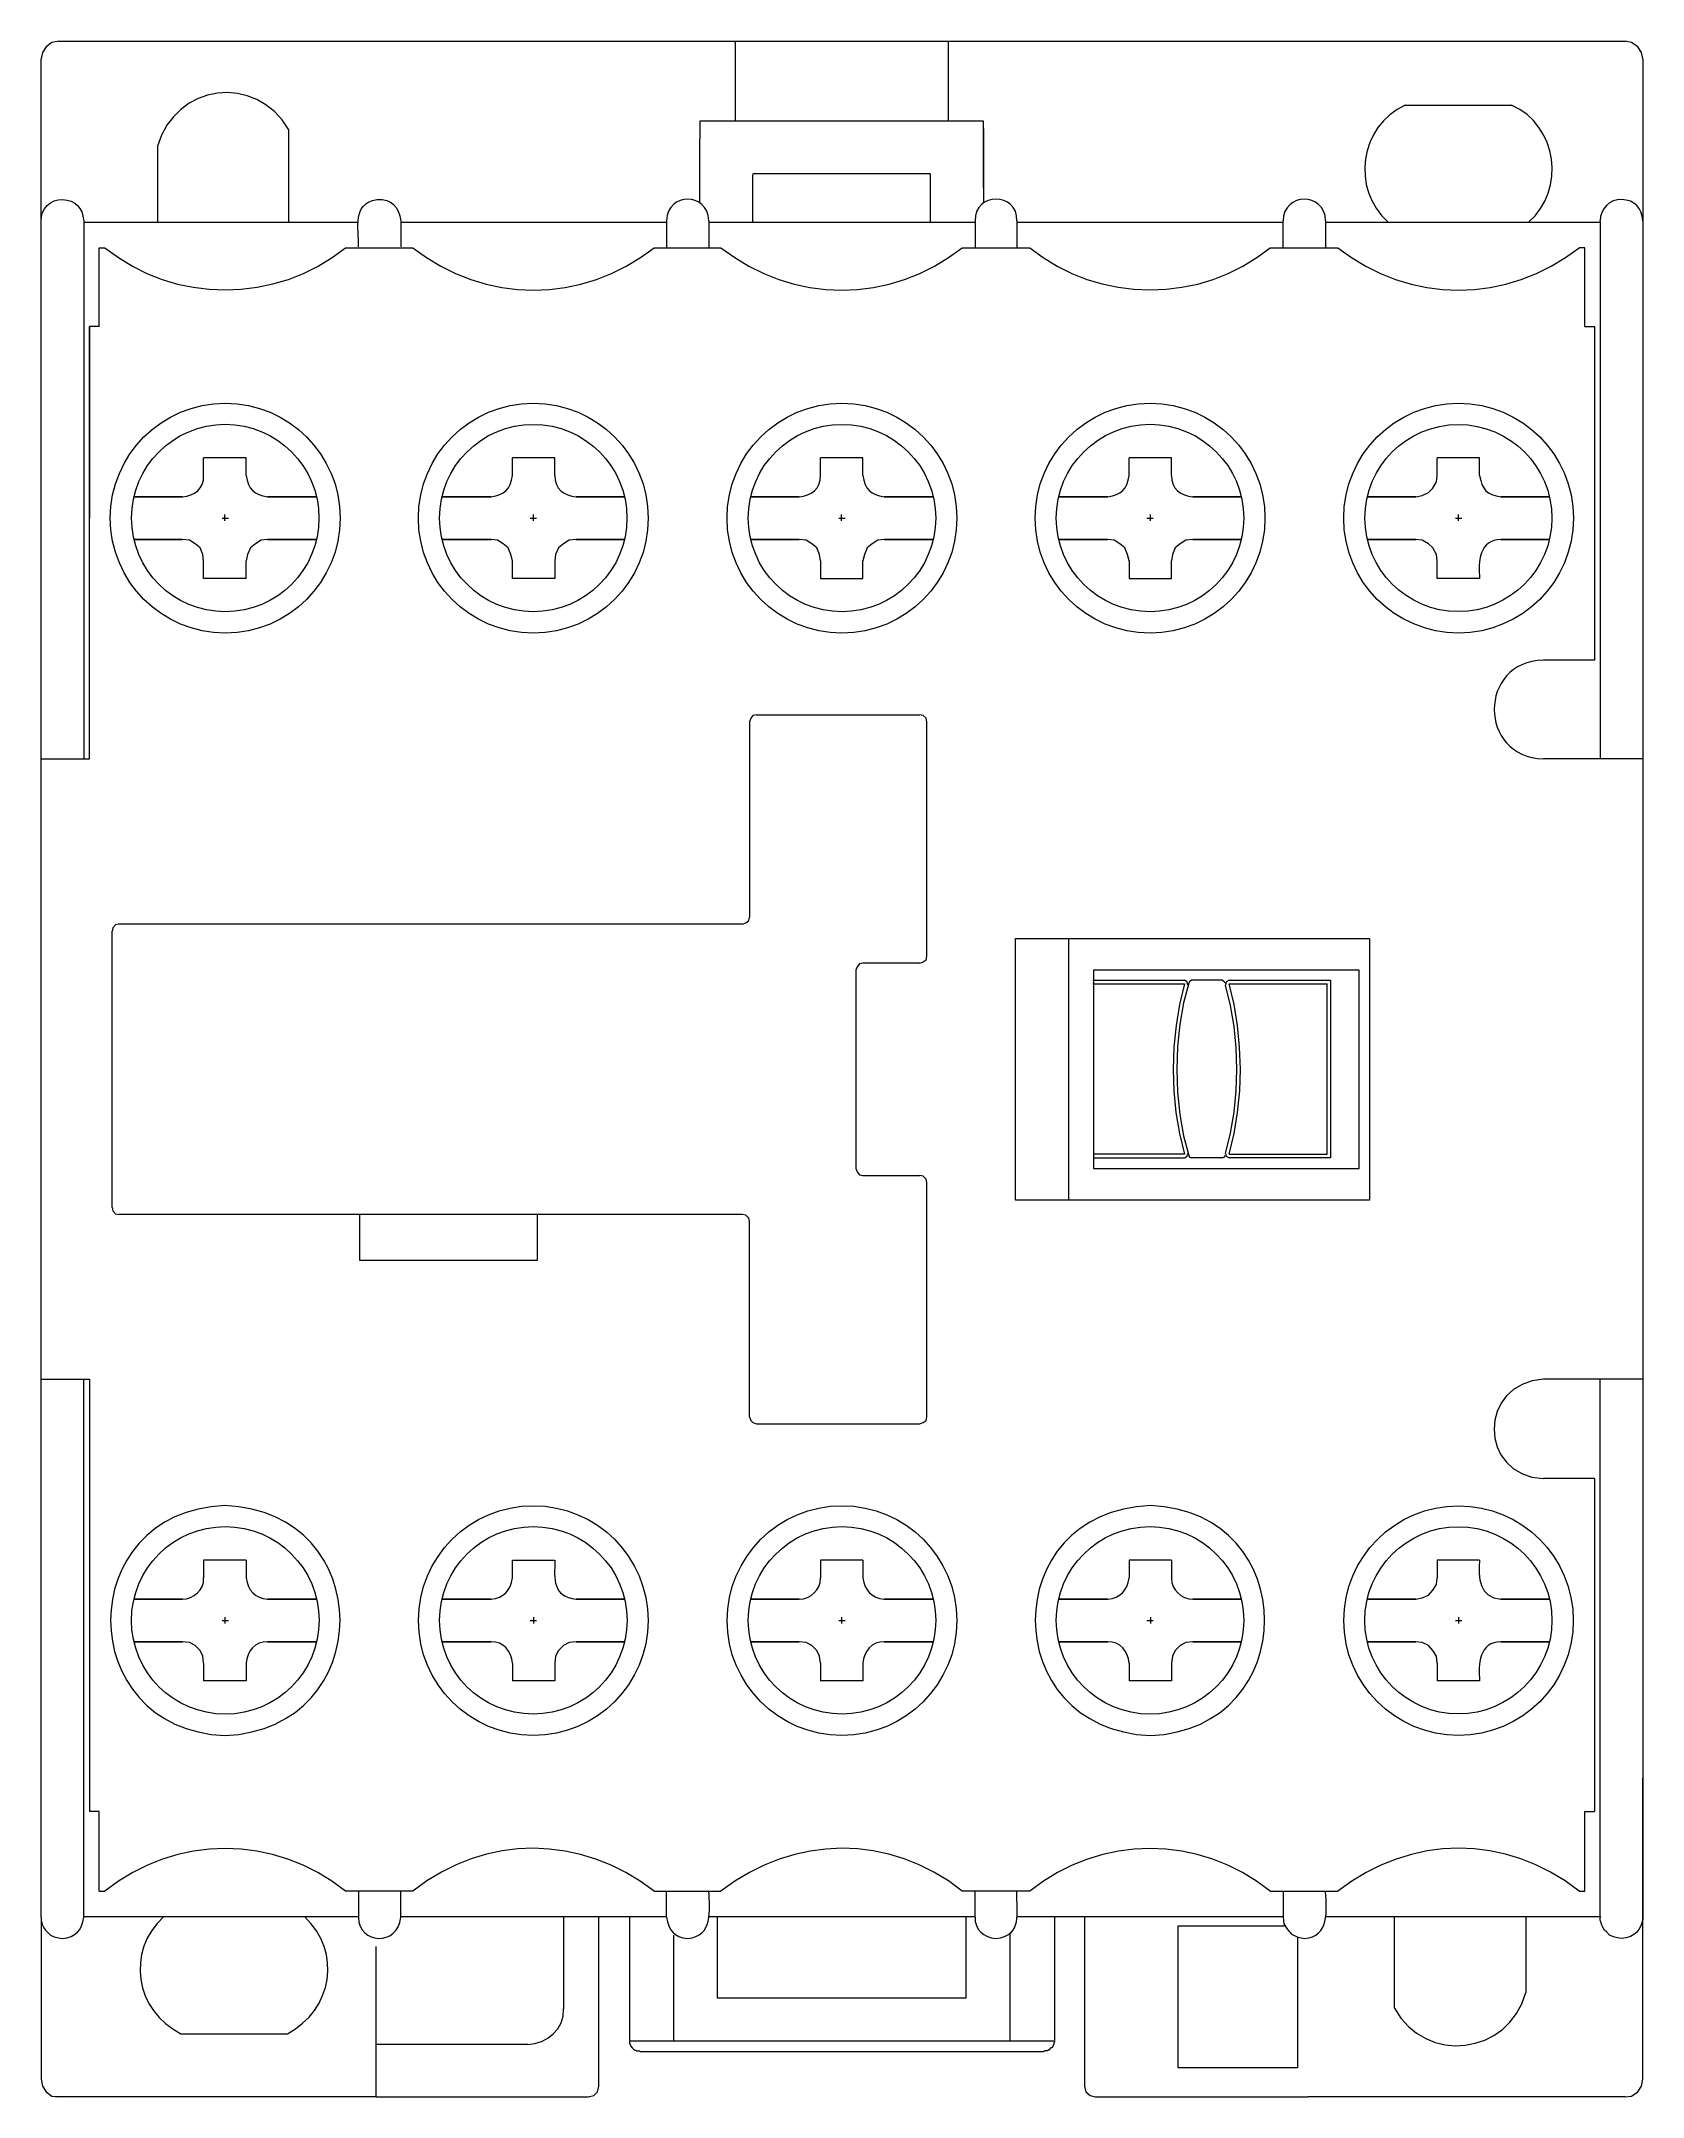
# Model space of a CAD drawing. Header units: millimetres. Extents: x 82.5 to 130.3, y 113.8 to 175.1.
import ezdxf

# ---------------------------------------------------------------- set-up
doc = ezdxf.new("R2010")
doc.units = ezdxf.units.MM

msp = doc.modelspace()

# ---------------------------------------------------------------- linework, layer by layer
at = {"color": 7, "lineweight": 0}
for points in [[(83.058, 175.0695), (82.846333, 175.027167), (82.677, 174.900167), (82.571167, 174.730833), (82.528833, 174.540333)], [(83.058, 175.0695), (129.772833, 175.0695)], [(93.196833, 175.0695), (93.514333, 175.0695)], [(103.229833, 175.0695), (103.229833, 172.677667)], [(109.579833, 175.0695), (109.579833, 172.677667)], [(130.302, 174.540333), (130.259667, 174.730833), (130.153833, 174.900167), (129.963333, 175.027167), (129.772833, 175.0695)], [(82.528833, 165.5445), (82.528833, 174.540333)], [(130.302, 174.540333), (130.302, 120.374833)], [(89.916, 172.423667), (89.715769, 172.720828), (89.487119, 172.970455), (89.234866, 173.173374), (88.963831, 173.33041), (88.67883, 173.442391), (88.384683, 173.510143), (88.086207, 173.534492), (87.788221, 173.516264), (87.495543, 173.456285), (87.212992, 173.355382), (86.945385, 173.214382), (86.697542, 173.03411), (86.47428, 172.815393), (86.280418, 172.559057), (86.120774, 172.265928), (86.000167, 171.936833)], [(123.211167, 173.1645), (122.969073, 173.030694), (122.753057, 172.871648), (122.563541, 172.690355), (122.400946, 172.489812), (122.265695, 172.273014), (122.158208, 172.042956), (122.078907, 171.802633), (122.028215, 171.55504), (122.006552, 171.303172), (122.01434, 171.050024), (122.052002, 170.798593), (122.119959, 170.551872), (122.218632, 170.312857), (122.348443, 170.084543), (122.509814, 169.869926), (122.703167, 169.672)], [(123.211167, 173.1645), (126.386167, 173.1645)], [(126.894167, 169.672), (127.087628, 169.86407), (127.249411, 170.07495), (127.37987, 170.301359), (127.479359, 170.540015), (127.54823, 170.787636), (127.586838, 171.04094), (127.595535, 171.296644), (127.574675, 171.551468), (127.524612, 171.802128), (127.445699, 172.045344), (127.338289, 172.277832), (127.202737, 172.496311), (127.039395, 172.6975), (126.848617, 172.878115), (126.630756, 173.034876), (126.386167, 173.1645)], [(89.916, 169.672), (89.916, 172.423667)], [(110.638167, 172.1485), (110.638167, 172.677667), (102.1715, 172.677667), (102.1715, 172.1485)], [(110.638167, 172.466), (110.638167, 170.2435)], [(86.000167, 171.936833), (86.000167, 169.672)], [(102.1715, 170.2435), (102.1715, 172.1485)], [(110.638167, 170.709167), (110.638167, 172.1485)], [(109.050667, 171.111333), (103.759, 171.111333)], [(103.759, 169.672), (103.759, 171.090167)], [(109.050667, 169.672), (109.050667, 171.090167)], [(82.528833, 169.714333), (82.536469, 169.841559), (82.571398, 169.961934), (82.630222, 170.072048), (82.709544, 170.168491), (82.805964, 170.247851), (82.916084, 170.306719), (83.036507, 170.341683), (83.163833, 170.349333), (83.30424, 170.33073), (83.426267, 170.294168), (83.530385, 170.239945), (83.617065, 170.168358), (83.686778, 170.079706), (83.739997, 169.974286), (83.777191, 169.852396), (83.798833, 169.714333)], [(91.990333, 168.931167), (91.992487, 169.040878), (91.990728, 169.152511), (91.986816, 169.265052), (91.982512, 169.377486), (91.979573, 169.488799), (91.97976, 169.597979), (91.984833, 169.70401), (91.996551, 169.805879), (92.016674, 169.902572), (92.04696, 169.993076), (92.089171, 170.076376), (92.145065, 170.151458), (92.216402, 170.217309), (92.304942, 170.272914), (92.412443, 170.31726), (92.540667, 170.349333), (92.699847, 170.342551), (92.83528, 170.314458), (92.948952, 170.265338), (93.042846, 170.195478), (93.118947, 170.105162), (93.179239, 169.994676), (93.225706, 169.864305), (93.260333, 169.714333)], [(102.446667, 169.714333), (102.425835, 169.864836), (102.381577, 169.995271), (102.317241, 170.10564), (102.236174, 170.195941), (102.141723, 170.266176), (102.037234, 170.316343), (101.926056, 170.346444), (101.811534, 170.356477), (101.697017, 170.346444), (101.585851, 170.316343), (101.481383, 170.266176), (101.386961, 170.195941), (101.305931, 170.10564), (101.24164, 169.995271), (101.197437, 169.864836), (101.176667, 169.714333)], [(111.633, 169.714333), (111.622661, 169.86415), (111.585228, 169.993983), (111.524573, 170.103836), (111.444567, 170.193709), (111.349081, 170.263603), (111.241985, 170.313522), (111.127152, 170.343465), (111.008451, 170.353434), (110.889755, 170.343432), (110.774934, 170.31346), (110.667859, 170.263518), (110.572401, 170.19361), (110.492432, 170.103735), (110.431823, 169.993897), (110.394444, 169.864096), (110.384167, 169.714333)], [(120.8405, 169.714333), (120.820955, 169.866076), (120.776973, 169.997123), (120.712082, 170.107574), (120.629809, 170.197529), (120.53368, 170.267085), (120.427223, 170.316343), (120.313964, 170.345402), (120.19743, 170.35436), (120.081149, 170.343318), (119.968646, 170.312374), (119.86345, 170.261628), (119.769086, 170.191179), (119.689083, 170.101125), (119.626966, 169.991567), (119.586263, 169.862603), (119.5705, 169.714333)], [(130.302, 169.714333), (130.280358, 169.852396), (130.243163, 169.974286), (130.189945, 170.079706), (130.120231, 170.168358), (130.033551, 170.239945), (129.929434, 170.294168), (129.807407, 170.33073), (129.667, 170.349333), (129.539673, 170.341683), (129.419251, 170.306719), (129.30913, 170.247851), (129.21271, 170.168491), (129.133389, 170.072048), (129.074565, 169.961934), (129.039636, 169.841559), (129.032, 169.714333)], [(83.798833, 169.714333), (83.798833, 169.672), (91.990333, 169.672)], [(83.798833, 169.672), (83.798833, 153.67)], [(83.798833, 169.672), (83.798833, 153.67)], [(93.260333, 169.714333), (93.260333, 168.931167)], [(93.260333, 169.672), (101.176667, 169.672)], [(101.176667, 169.714333), (101.176667, 168.91)], [(102.446667, 169.714333), (102.446667, 168.91)], [(102.446667, 169.672), (110.384167, 169.672)], [(110.384167, 169.714333), (110.384167, 168.91)], [(111.633, 169.714333), (111.633, 168.91)], [(111.633, 169.672), (119.5705, 169.672)], [(119.5705, 168.91), (119.5705, 169.714333)], [(120.8405, 169.672), (129.032, 169.672), (129.032, 169.714333)], [(120.8405, 169.714333), (120.8405, 168.91)], [(129.032, 169.672), (129.032, 153.67)], [(130.302, 169.777833), (130.302, 165.5445)], [(84.2645, 168.91), (84.433833, 168.91)], [(84.2645, 166.5605), (84.2645, 168.91)], [(84.433833, 168.91), (84.832654, 168.614049), (85.251334, 168.357732), (85.687036, 168.141011), (86.136923, 167.96385), (86.598159, 167.826211), (87.067905, 167.728057), (87.543326, 167.66935), (88.021583, 167.650054), (88.499841, 167.670131), (88.975262, 167.729545), (89.445008, 167.828257), (89.906243, 167.966231), (90.356131, 168.14343), (90.791833, 168.359815), (91.210513, 168.615351), (91.609333, 168.91)], [(91.609333, 168.91), (93.620167, 168.91)], [(93.620167, 168.91), (94.027876, 168.613941), (94.452236, 168.357443), (94.890881, 168.140487), (95.341447, 167.963056), (95.801566, 167.825131), (96.268873, 167.726692), (96.741003, 167.667722), (97.21559, 167.648202), (97.690267, 167.668113), (98.16267, 167.727437), (98.630432, 167.826154), (99.091188, 167.964247), (99.542572, 168.141697), (99.982218, 168.358484), (100.40776, 168.614592), (100.816833, 168.91)], [(100.816833, 168.91), (102.8065, 168.91)], [(102.8065, 168.91), (103.215515, 168.614592), (103.641014, 168.358484), (104.080631, 168.141697), (104.531997, 167.964247), (104.992745, 167.826154), (105.460509, 167.727437), (105.93292, 167.668113), (106.407611, 167.648202), (106.882216, 167.667722), (107.354367, 167.726692), (107.821696, 167.825131), (108.281837, 167.963056), (108.732422, 168.140487), (109.171083, 168.357443), (109.595454, 168.613941), (110.003167, 168.91)], [(110.003167, 168.91), (112.014, 168.91)], [(112.014, 168.91), (112.412821, 168.615351), (112.8315, 168.359815), (113.267203, 168.14343), (113.71709, 167.966231), (114.178325, 167.828257), (114.648072, 167.729545), (115.123492, 167.670131), (115.60175, 167.650054), (116.080008, 167.66935), (116.555428, 167.728057), (117.025175, 167.826211), (117.48641, 167.96385), (117.936297, 168.141011), (118.372, 168.357732), (118.790679, 168.614049), (119.1895, 168.91)], [(119.1895, 168.91), (121.200333, 168.91)], [(121.200333, 168.91), (121.60967, 168.614468), (122.035354, 168.358253), (122.475038, 168.141374), (122.926376, 167.96385), (123.387019, 167.825699), (123.854621, 167.72694), (124.326834, 167.667592), (124.801312, 167.647673), (125.275708, 167.667201), (125.747673, 167.726196), (126.214862, 167.824676), (126.674926, 167.962659), (127.125519, 168.140165), (127.564294, 168.357211), (127.988903, 168.613817), (128.397, 168.91)], [(128.566333, 166.5605), (128.566333, 168.91), (128.397, 168.91)], [(82.528833, 120.374833), (82.528833, 168.4655)], [(83.968167, 153.67), (83.968167, 166.5605)], [(84.2645, 166.5605), (83.968167, 166.5605), (83.968167, 160.8455)], [(128.566333, 166.5605), (128.862667, 166.5605), (128.862667, 156.612167)], [(87.376, 162.1155), (87.376, 162.644667)], [(88.646, 162.644667), (87.376, 162.644667)], [(88.646, 162.1155), (88.646, 162.644667)], [(96.5835, 162.1155), (96.5835, 162.644667)], [(97.8535, 162.644667), (96.5835, 162.644667)], [(97.8535, 162.1155), (97.8535, 162.644667)], [(107.039833, 162.644667), (105.769833, 162.644667)], [(105.769833, 162.1155), (105.769833, 162.644667)], [(107.039833, 162.1155), (107.039833, 162.644667)], [(116.247333, 162.644667), (114.977333, 162.644667)], [(114.977333, 162.1155), (114.977333, 162.644667)], [(116.247333, 162.1155), (116.247333, 162.644667)], [(124.163667, 162.1155), (124.163667, 162.644667)], [(125.433667, 162.644667), (124.163667, 162.644667)], [(125.433667, 162.1155), (125.433667, 162.644667)], [(86.741, 161.4805), (86.873232, 161.502793), (86.995446, 161.54018), (87.105102, 161.593268), (87.199655, 161.662666), (87.276564, 161.74898), (87.333286, 161.852818), (87.367279, 161.974789), (87.376, 162.1155)], [(88.646, 162.1155), (88.67194, 161.973501), (88.711435, 161.853166), (88.765342, 161.752607), (88.834516, 161.669942), (88.919813, 161.603283), (89.022089, 161.550747), (89.142199, 161.510448), (89.281, 161.4805)], [(95.9485, 161.4805), (96.087185, 161.510448), (96.207213, 161.550747), (96.309439, 161.603283), (96.39472, 161.669942), (96.46391, 161.752607), (96.517867, 161.853166), (96.557445, 161.973501), (96.5835, 162.1155)], [(97.8535, 162.1155), (97.862206, 161.974688), (97.896164, 161.85267), (97.952843, 161.748825), (98.029713, 161.662533), (98.124243, 161.593175), (98.233905, 161.54013), (98.356167, 161.502779), (98.4885, 161.4805)], [(105.134833, 161.4805), (105.267152, 161.502779), (105.389379, 161.54013), (105.498997, 161.593175), (105.593489, 161.662533), (105.670336, 161.748825), (105.72702, 161.85267), (105.761026, 161.974688), (105.769833, 162.1155)], [(107.039833, 162.1155), (107.065773, 161.973501), (107.105268, 161.853166), (107.159175, 161.752607), (107.228349, 161.669942), (107.313646, 161.603283), (107.415922, 161.550747), (107.536033, 161.510448), (107.674833, 161.4805)], [(114.342333, 161.4805), (114.481018, 161.510448), (114.601046, 161.550747), (114.703273, 161.603283), (114.788553, 161.669942), (114.857744, 161.752607), (114.9117, 161.853166), (114.951278, 161.973501), (114.977333, 162.1155)], [(116.247333, 162.1155), (116.25604, 161.974789), (116.289997, 161.852818), (116.346676, 161.74898), (116.423546, 161.662666), (116.518076, 161.593268), (116.627738, 161.54018), (116.75, 161.502793), (116.882333, 161.4805)], [(123.528667, 161.4805), (123.719167, 161.522833), (123.909667, 161.6075), (124.036667, 161.7345), (124.1425, 161.925), (124.163667, 162.1155)], [(125.433667, 162.1155), (125.464063, 161.968307), (125.50307, 161.845873), (125.55338, 161.745507), (125.617684, 161.664518), (125.698674, 161.600214), (125.79904, 161.549904), (125.921474, 161.510896), (126.068667, 161.4805)], [(87.926333, 160.8455), (88.116833, 160.8455)], [(88.011, 160.760833), (88.011, 160.951333)], [(97.112667, 160.8455), (97.303167, 160.8455)], [(97.2185, 160.760833), (97.2185, 160.951333)], [(106.320167, 160.8455), (106.510667, 160.8455)], [(106.404833, 160.760833), (106.404833, 160.951333)], [(115.5065, 160.8455), (115.697, 160.8455)], [(115.612333, 160.760833), (115.612333, 160.951333)], [(124.714, 160.8455), (124.9045, 160.8455)], [(124.798667, 160.760833), (124.798667, 160.951333)], [(87.376, 159.5755), (87.354833, 159.766), (87.270167, 159.9565), (87.122, 160.0835), (86.952667, 160.189333), (86.741, 160.2105)], [(89.281, 160.2105), (89.0905, 160.189333), (88.921167, 160.0835), (88.773, 159.9565), (88.688333, 159.766), (88.646, 159.5755)], [(96.5835, 159.5755), (96.541167, 159.766), (96.4565, 159.9565), (96.308333, 160.0835), (96.139, 160.189333), (95.9485, 160.2105)], [(98.4885, 160.2105), (98.276833, 160.189333), (98.1075, 160.0835), (97.959333, 159.9565), (97.874667, 159.766), (97.8535, 159.5755), (97.8535, 159.046333)], [(105.769833, 159.5755), (105.748667, 159.766), (105.664, 159.9565), (105.515833, 160.0835), (105.3465, 160.189333), (105.134833, 160.2105)], [(107.674833, 160.2105), (107.484333, 160.189333), (107.315, 160.0835), (107.166833, 159.9565), (107.082167, 159.766), (107.039833, 159.5755)], [(114.977333, 159.5755), (114.935, 159.766), (114.850333, 159.9565), (114.702167, 160.0835), (114.532833, 160.189333), (114.342333, 160.2105)], [(116.882333, 160.2105), (116.670667, 160.189333), (116.501333, 160.0835), (116.353167, 159.9565), (116.2685, 159.766), (116.247333, 159.5755)], [(124.163667, 159.5755), (124.1425, 159.766), (124.036667, 159.9565), (123.909667, 160.0835), (123.719167, 160.189333), (123.528667, 160.2105)], [(126.068667, 160.2105), (125.956123, 160.201984), (125.856434, 160.178998), (125.768925, 160.142808), (125.692925, 160.094679), (125.627761, 160.035875), (125.572759, 159.967662), (125.527247, 159.891305), (125.490552, 159.808069), (125.462001, 159.719218), (125.440922, 159.626019), (125.426641, 159.529735), (125.418486, 159.431633), (125.415784, 159.332976), (125.417862, 159.235031), (125.424047, 159.139062), (125.433667, 159.046333)], [(87.376, 159.046333), (87.376, 159.5755)], [(88.646, 159.046333), (88.646, 159.5755)], [(96.5835, 159.046333), (96.5835, 159.5755)], [(105.769833, 159.5755), (105.769833, 159.046333), (107.039833, 159.046333)], [(107.039833, 159.046333), (107.039833, 159.5755)], [(114.977333, 159.5755), (114.977333, 159.046333), (116.247333, 159.046333)], [(116.247333, 159.046333), (116.247333, 159.5755)], [(124.163667, 159.046333), (124.163667, 159.5755)], [(88.646, 159.046333), (87.376, 159.046333)], [(97.8535, 159.046333), (96.5835, 159.046333)], [(125.433667, 159.046333), (124.163667, 159.046333)], [(127.338667, 156.612167), (127.160656, 156.600062), (126.99413, 156.572505), (126.839088, 156.530526), (126.695531, 156.475154), (126.563458, 156.40742), (126.44287, 156.328355), (126.333767, 156.238987), (126.236148, 156.140348), (126.150014, 156.033468), (126.075364, 155.919377), (126.012199, 155.799105), (125.960518, 155.673681), (125.920322, 155.544137), (125.891611, 155.411503), (125.874384, 155.276808), (125.868642, 155.141083), (125.874384, 155.005358), (125.891611, 154.870664), (125.920322, 154.738029), (125.960518, 154.608485), (126.012199, 154.483062), (126.075364, 154.36279), (126.150014, 154.248698), (126.236148, 154.141818), (126.333767, 154.043179), (126.44287, 153.953812), (126.563458, 153.874747), (126.695531, 153.807013), (126.839088, 153.751641), (126.99413, 153.709662), (127.160656, 153.682105), (127.338667, 153.67)], [(128.862667, 156.612167), (127.338667, 156.612167)], [(103.864833, 154.982333), (103.759, 154.961167), (103.6955, 154.8765), (103.653167, 154.770667)], [(103.653167, 154.770667), (103.653167, 148.949833)], [(103.864833, 154.982333), (108.733167, 154.982333)], [(108.944833, 154.770667), (108.923667, 154.8765), (108.839, 154.961167), (108.733167, 154.982333)], [(108.944833, 154.770667), (108.923667, 154.8765), (108.839, 154.961167), (108.733167, 154.982333)], [(108.944833, 147.785667), (108.944833, 154.770667)], [(82.528833, 153.67), (83.968167, 153.67)], [(130.302, 153.67), (127.338667, 153.67)], [(84.836, 148.738167), (84.751333, 148.717), (84.666667, 148.632333), (84.6455, 148.5265)], [(84.6455, 140.292667), (84.6455, 148.5265)], [(103.4415, 148.738167), (84.836, 148.738167)], [(103.4415, 148.738167), (103.547333, 148.7805), (103.632, 148.844), (103.653167, 148.949833)], [(108.733167, 147.574), (108.839, 147.616333), (108.923667, 147.679833), (108.944833, 147.785667)], [(108.733167, 147.574), (108.839, 147.616333), (108.923667, 147.679833), (108.944833, 147.785667)], [(113.178167, 140.504333), (113.178167, 148.314833)], [(108.733167, 147.574), (107.039833, 147.574), (106.934, 147.552833), (106.8705, 147.468167), (106.828167, 147.362333), (106.828167, 141.456833), (106.8705, 141.351), (106.934, 141.266333), (107.039833, 141.245167), (108.733167, 141.245167)], [(113.897833, 147.066), (116.628333, 147.066)], [(113.897833, 146.960167), (116.628333, 146.960167)], [(116.628333, 146.960167), (116.482742, 146.345858), (116.378004, 145.713682), (116.314492, 145.069615), (116.292577, 144.419638), (116.312632, 143.769726), (116.375028, 143.125858), (116.480138, 142.494012), (116.628333, 141.880167)], [(116.755333, 146.981333), (116.598499, 146.393597), (116.486699, 145.758512), (116.419819, 145.091867), (116.397749, 144.409451), (116.420377, 143.727051), (116.487592, 143.060456), (116.599281, 142.425454), (116.755333, 141.837833)], [(116.734167, 146.917833), (116.713, 147.023667), (116.628333, 147.066)], [(116.84, 147.066), (116.7765, 147.023667), (116.755333, 146.981333)], [(117.750167, 147.066), (116.84, 147.066)], [(117.856, 146.981333), (117.813667, 147.023667), (117.750167, 147.066)], [(117.961833, 147.066), (117.877167, 147.023667), (117.856, 146.917833)], [(117.856, 141.901333), (118.002445, 142.507386), (118.107271, 143.131447), (118.170368, 143.767514), (118.191624, 144.409583), (118.170927, 145.051653), (118.108164, 145.687719), (118.003226, 146.31178), (117.856, 146.917833)], [(117.961833, 147.066), (120.988667, 147.066), (120.988667, 141.774333), (117.961833, 141.774333)], [(117.961833, 146.960167), (120.882833, 146.960167)], [(117.961833, 141.880167), (118.110014, 142.493926), (118.215089, 143.125759), (118.277442, 143.769664), (118.297457, 144.419637), (118.27552, 145.069677), (118.212013, 145.713781), (118.107323, 146.345945), (117.961833, 146.960167)], [(117.961833, 141.880167), (120.882833, 141.880167), (120.882833, 146.960167)], [(116.628333, 141.880167), (113.919, 141.880167)], [(113.919, 141.774333), (116.628333, 141.774333)], [(116.628333, 141.774333), (116.713, 141.816667), (116.734167, 141.901333)], [(116.628333, 141.774333), (116.713, 141.816667), (116.734167, 141.901333)], [(116.755333, 141.837833), (116.7765, 141.7955), (116.84, 141.774333)], [(117.750167, 141.774333), (116.84, 141.774333)], [(117.750167, 141.774333), (117.813667, 141.7955), (117.856, 141.837833)], [(117.856, 141.901333), (117.877167, 141.816667), (117.961833, 141.774333)], [(117.856, 141.901333), (117.877167, 141.816667), (117.961833, 141.774333)], [(108.944833, 141.0335), (108.923667, 141.139333), (108.839, 141.224), (108.733167, 141.245167)], [(108.944833, 141.0335), (108.923667, 141.139333), (108.839, 141.224), (108.733167, 141.245167)], [(108.944833, 134.0485), (108.944833, 141.0335)], [(84.6455, 140.292667), (84.666667, 140.186833), (84.751333, 140.102167), (84.836, 140.081)], [(103.653167, 134.0485), (103.653167, 139.869333), (103.632, 139.975167), (103.547333, 140.059833), (103.4415, 140.081), (84.836, 140.081)], [(97.324333, 140.081), (97.324333, 138.705167), (92.032667, 138.705167), (92.032667, 140.081)], [(82.528833, 135.170333), (83.968167, 135.170333)], [(83.798833, 119.126), (83.798833, 135.170333)], [(83.968167, 135.170333), (83.968167, 122.279833)], [(127.338667, 135.170333), (126.994819, 135.120741), (126.69637, 135.016596), (126.443414, 134.865714), (126.236049, 134.67591), (126.074369, 134.454998), (125.958472, 134.210795), (125.888453, 133.951114), (125.864408, 133.683772), (125.886434, 133.416582), (125.954627, 133.157361), (126.069083, 132.913922), (126.229897, 132.694081), (126.437167, 132.505654), (126.690987, 132.356454), (126.991455, 132.254298), (127.338667, 132.207)], [(130.302, 135.170333), (127.338667, 135.170333)], [(129.032, 119.126), (129.032, 135.170333)], [(103.653167, 134.0485), (103.6955, 133.942667), (103.759, 133.879167), (103.864833, 133.836833)], [(103.864833, 133.836833), (108.733167, 133.836833)], [(108.733167, 133.836833), (108.839, 133.879167), (108.923667, 133.942667), (108.944833, 134.0485)], [(108.733167, 133.836833), (108.839, 133.879167), (108.923667, 133.942667), (108.944833, 134.0485)], [(128.862667, 132.207), (127.338667, 132.207)], [(128.862667, 132.207), (128.862667, 122.279833)], [(88.011, 131.402667), (87.598175, 131.368129), (87.211991, 131.298929), (86.852445, 131.197372), (86.519538, 131.065765), (86.213268, 130.906415), (85.933636, 130.721628), (85.680641, 130.51371), (85.454282, 130.284967), (85.254558, 130.037708), (85.08147, 129.774236), (84.935015, 129.49686), (84.815195, 129.207886), (84.722008, 128.90962), (84.655454, 128.604368), (84.615531, 128.294437), (84.602241, 127.982133), (84.615581, 127.669764), (84.655551, 127.359634), (84.722152, 127.054052), (84.815381, 126.755322), (84.935239, 126.465753), (85.081725, 126.187649), (85.254839, 125.923318), (85.454579, 125.675066), (85.680946, 125.445199), (85.933938, 125.236024), (86.213556, 125.049848), (86.519798, 124.888976), (86.852664, 124.755716), (87.212153, 124.652373), (87.598266, 124.581255), (88.011, 124.544667)], [(88.011, 124.544667), (88.426648, 124.580835), (88.815482, 124.651618), (89.177502, 124.754702), (89.512707, 124.887775), (89.821097, 125.048527), (90.102673, 125.234644), (90.357434, 125.443814), (90.585379, 125.673726), (90.786509, 125.922068), (90.960824, 126.186526), (91.108322, 126.46479), (91.229005, 126.754547), (91.322872, 127.053485), (91.389922, 127.359293), (91.430155, 127.669657), (91.443572, 127.982266), (91.430172, 128.294807), (91.389954, 128.60497), (91.322919, 128.910441), (91.229067, 129.208909), (91.108397, 129.498062), (90.960909, 129.775586), (90.786603, 130.039172), (90.585479, 130.286505), (90.357536, 130.515275), (90.102774, 130.723169), (89.821193, 130.907876), (89.512794, 131.067082), (89.177575, 131.198476), (88.815536, 131.299747), (88.426678, 131.368581), (88.011, 131.402667)], [(115.612333, 131.402667), (115.196655, 131.368581), (114.807797, 131.299747), (114.445759, 131.198476), (114.11054, 131.067082), (113.80214, 130.907876), (113.520559, 130.723169), (113.265798, 130.515275), (113.037855, 130.286505), (112.83673, 130.039172), (112.662424, 129.775586), (112.514936, 129.498062), (112.394266, 129.208909), (112.300414, 128.910441), (112.233379, 128.60497), (112.193162, 128.294807), (112.179761, 127.982266), (112.193178, 127.669657), (112.233412, 127.359293), (112.300462, 127.053485), (112.394328, 126.754547), (112.515011, 126.46479), (112.66251, 126.186526), (112.836824, 125.922068), (113.037954, 125.673726), (113.2659, 125.443814), (113.52066, 125.234644), (113.802236, 125.048527), (114.110627, 124.887775), (114.445832, 124.754702), (114.807851, 124.651618), (115.196685, 124.580835), (115.612333, 124.544667)], [(115.612333, 124.544667), (116.025036, 124.581255), (116.411118, 124.652373), (116.770579, 124.755716), (117.10342, 124.888976), (117.409638, 125.049848), (117.689234, 125.236024), (117.942206, 125.445199), (118.168556, 125.675066), (118.368281, 125.923318), (118.541381, 126.187649), (118.687855, 126.465753), (118.807704, 126.755322), (118.900926, 127.054052), (118.967522, 127.359634), (119.007489, 127.669764), (119.020828, 127.982133), (119.007538, 128.294437), (118.967619, 128.604368), (118.90107, 128.90962), (118.80789, 129.207886), (118.688079, 129.49686), (118.541636, 129.774236), (118.368561, 130.037708), (118.168853, 130.284967), (117.942512, 130.51371), (117.689536, 130.721628), (117.409926, 130.906415), (117.10368, 131.065765), (116.770799, 131.197372), (116.411281, 131.298929), (116.025126, 131.368129), (115.612333, 131.402667)], [(87.376, 129.772833), (87.376, 129.243667)], [(88.646, 129.772833), (87.376, 129.772833)], [(88.646, 129.772833), (88.646, 129.243667)], [(96.5835, 129.243667), (96.5835, 129.772833), (97.8535, 129.772833)], [(97.8535, 129.772833), (97.849632, 129.664594), (97.845972, 129.559104), (97.843719, 129.456786), (97.844074, 129.358066), (97.848237, 129.263368), (97.857407, 129.173118), (97.872784, 129.08774), (97.895569, 129.007658), (97.926961, 128.933299), (97.96816, 128.865085), (98.020366, 128.803443), (98.084779, 128.748797), (98.162599, 128.701571), (98.255026, 128.662191), (98.36326, 128.631081), (98.4885, 128.608667)], [(105.769833, 129.772833), (105.769833, 129.243667)], [(107.039833, 129.772833), (105.769833, 129.772833)], [(107.039833, 129.772833), (107.039833, 129.243667)], [(114.977333, 129.772833), (114.977333, 129.243667)], [(116.247333, 129.772833), (114.977333, 129.772833)], [(116.247333, 129.772833), (116.247333, 129.243667)], [(124.163667, 129.772833), (124.163667, 129.243667)], [(125.433667, 129.772833), (124.163667, 129.772833)], [(125.433667, 129.772833), (125.420163, 129.574543), (125.421016, 129.377662), (125.442317, 129.189024), (125.490155, 129.015464), (125.57062, 128.863814), (125.6898, 128.740909), (125.853786, 128.653582), (126.068667, 128.608667)], [(86.741, 128.608667), (86.868384, 128.626026), (86.988749, 128.66413), (87.098746, 128.721466), (87.195025, 128.796521), (87.274239, 128.887781), (87.333038, 128.993735), (87.368075, 129.112867), (87.376, 129.243667)], [(88.646, 129.243667), (88.670753, 129.11116), (88.711534, 128.993437), (88.768132, 128.890696), (88.840336, 128.803135), (88.927936, 128.730954), (89.030721, 128.674349), (89.148479, 128.633521), (89.281, 128.608667)], [(95.9485, 128.608667), (96.080905, 128.633521), (96.198581, 128.674349), (96.301316, 128.730954), (96.388899, 128.803135), (96.46112, 128.890696), (96.517768, 128.993437), (96.558631, 129.11116), (96.5835, 129.243667)], [(105.134833, 128.608667), (105.262218, 128.626026), (105.382583, 128.66413), (105.492579, 128.721466), (105.588858, 128.796521), (105.668072, 128.887781), (105.726872, 128.993735), (105.761908, 129.112867), (105.769833, 129.243667)], [(107.039833, 129.243667), (107.064586, 129.11116), (107.105367, 128.993437), (107.161965, 128.890696), (107.23417, 128.803135), (107.32177, 128.730954), (107.424554, 128.674349), (107.542312, 128.633521), (107.674833, 128.608667)], [(114.342333, 128.608667), (114.474739, 128.633521), (114.592414, 128.674349), (114.695149, 128.730954), (114.782732, 128.803135), (114.854953, 128.890696), (114.911601, 128.993437), (114.952465, 129.11116), (114.977333, 129.243667)], [(116.247333, 129.243667), (116.255157, 129.112867), (116.290146, 128.993735), (116.34894, 128.887781), (116.428176, 128.796521), (116.524495, 128.721466), (116.634535, 128.66413), (116.754934, 128.626026), (116.882333, 128.608667)], [(123.528667, 128.608667), (123.719167, 128.651), (123.909667, 128.735667), (124.036667, 128.883833), (124.1425, 129.053167), (124.163667, 129.243667)], [(87.926333, 127.973667), (88.116833, 127.973667)], [(88.011, 128.0795), (88.011, 127.889)], [(97.112667, 127.973667), (97.303167, 127.973667)], [(97.2185, 128.0795), (97.2185, 127.889)], [(106.320167, 127.973667), (106.510667, 127.973667)], [(106.404833, 128.0795), (106.404833, 127.889)], [(115.5065, 127.973667), (115.697, 127.973667)], [(115.612333, 128.0795), (115.612333, 127.889)], [(124.714, 127.973667), (124.9045, 127.973667)], [(124.798667, 128.0795), (124.798667, 127.889)], [(87.376, 126.703667), (87.354833, 126.915333), (87.270167, 127.084667), (87.122, 127.232833), (86.952667, 127.3175), (86.741, 127.338667)], [(89.281, 127.338667), (89.150201, 127.330742), (89.031068, 127.295705), (88.925115, 127.236905), (88.833854, 127.157692), (88.758799, 127.061412), (88.701463, 126.951416), (88.663359, 126.831051), (88.646, 126.703667)], [(96.5835, 126.703667), (96.566126, 126.831051), (96.527987, 126.951416), (96.470608, 127.061412), (96.395514, 127.157692), (96.30423, 127.236905), (96.198283, 127.295705), (96.079198, 127.330742), (95.9485, 127.338667)], [(98.4885, 127.338667), (98.276833, 127.3175), (98.1075, 127.232833), (97.959333, 127.084667), (97.874667, 126.915333), (97.8535, 126.703667)], [(105.769833, 126.703667), (105.748667, 126.915333), (105.664, 127.084667), (105.515833, 127.232833), (105.3465, 127.3175), (105.134833, 127.338667)], [(107.674833, 127.338667), (107.544034, 127.330742), (107.424901, 127.295705), (107.318948, 127.236905), (107.227688, 127.157692), (107.152633, 127.061412), (107.095297, 126.951416), (107.057192, 126.831051), (107.039833, 126.703667)], [(114.977333, 126.703667), (114.95996, 126.831051), (114.92182, 126.951416), (114.864441, 127.061412), (114.789347, 127.157692), (114.698064, 127.236905), (114.592117, 127.295705), (114.473031, 127.330742), (114.342333, 127.338667)], [(116.882333, 127.338667), (116.670667, 127.3175), (116.501333, 127.232833), (116.353167, 127.084667), (116.2685, 126.915333), (116.247333, 126.703667)], [(124.163667, 126.703667), (124.1425, 126.915333), (124.036667, 127.084667), (123.909667, 127.232833), (123.719167, 127.3175), (123.528667, 127.338667)], [(126.068667, 127.338667), (125.953933, 127.333228), (125.852773, 127.312403), (125.764421, 127.277565), (125.688113, 127.230088), (125.623085, 127.171346), (125.568573, 127.102712), (125.523812, 127.02556), (125.488039, 126.941262), (125.460488, 126.851194), (125.440395, 126.756728), (125.426997, 126.659238), (125.419528, 126.560097), (125.417225, 126.460679), (125.419323, 126.362358), (125.425059, 126.266507), (125.433667, 126.1745)], [(87.376, 126.703667), (87.376, 126.1745)], [(88.646, 126.703667), (88.646, 126.1745)], [(96.5835, 126.703667), (96.5835, 126.1745)], [(97.8535, 126.703667), (97.8535, 126.1745)], [(105.769833, 126.703667), (105.769833, 126.1745)], [(107.039833, 126.703667), (107.039833, 126.1745)], [(114.977333, 126.703667), (114.977333, 126.1745)], [(116.247333, 126.703667), (116.247333, 126.1745)], [(124.163667, 126.703667), (124.163667, 126.1745)], [(88.646, 126.1745), (87.376, 126.1745)], [(97.8535, 126.1745), (96.5835, 126.1745)], [(107.039833, 126.1745), (105.769833, 126.1745)], [(116.247333, 126.1745), (114.977333, 126.1745)], [(125.433667, 126.1745), (124.163667, 126.1745)], [(130.302, 119.041333), (130.302, 123.274667)], [(130.302, 123.274667), (130.302, 119.041333)], [(84.2645, 119.909167), (84.2645, 122.279833), (83.968167, 122.279833)], [(128.397, 119.909167), (128.566333, 119.909167), (128.566333, 122.279833), (128.862667, 122.279833)], [(93.620167, 119.909167), (91.609333, 119.909167), (91.201924, 120.206536), (90.778058, 120.464415), (90.340088, 120.682771), (89.890368, 120.861567), (89.431252, 121.000772), (88.965092, 121.10035), (88.494241, 121.160267), (88.021054, 121.18049), (87.547884, 121.160983), (87.077083, 121.101714), (86.611005, 121.002648), (86.152004, 120.86375), (85.702433, 120.684988), (85.264646, 120.466325), (84.840995, 120.20773), (84.433833, 119.909167)], [(100.816833, 119.909167), (100.399823, 120.207024), (99.9696, 120.465313), (99.528061, 120.684), (99.077099, 120.863056), (98.618608, 121.002449), (98.154484, 121.102148), (97.686621, 121.162123), (97.216913, 121.182342), (96.747254, 121.162774), (96.279539, 121.103388), (95.815663, 121.004154), (95.35752, 120.86504), (94.907004, 120.686015), (94.466011, 120.467049), (94.036433, 120.20811), (93.620167, 119.909167)], [(112.014, 119.909167), (110.003167, 119.909167), (109.586842, 120.20811), (109.157221, 120.467049), (108.716198, 120.686015), (108.265664, 120.86504), (107.807514, 121.004154), (107.343639, 121.103388), (106.875933, 121.162774), (106.406289, 121.182342), (105.936599, 121.162123), (105.468756, 121.102148), (105.004654, 121.002449), (104.546185, 120.863056), (104.095242, 120.684), (103.653719, 120.465313), (103.223507, 120.207024), (102.8065, 119.909167)], [(119.1895, 119.909167), (118.782277, 120.20773), (118.358572, 120.466325), (117.920739, 120.684988), (117.47113, 120.86375), (117.012101, 121.002648), (116.546002, 121.101714), (116.075189, 121.160983), (115.602015, 121.18049), (115.128832, 121.160267), (114.657994, 121.10035), (114.191854, 121.000772), (113.732766, 120.861567), (113.283084, 120.682771), (112.84516, 120.464415), (112.421347, 120.206536), (112.014, 119.909167)], [(128.397, 119.909167), (127.980183, 120.208179), (127.550259, 120.467194), (127.109094, 120.686237), (126.658555, 120.865338), (126.200509, 121.004524), (125.736821, 121.103822), (125.269359, 121.163262), (124.79999, 121.182871), (124.330578, 121.162676), (123.862993, 121.102706), (123.399098, 121.002989), (122.940762, 120.863552), (122.489852, 120.684423), (122.048232, 120.465631), (121.61777, 120.207203), (121.200333, 119.909167)], [(82.528833, 119.126), (82.528833, 120.374833)], [(84.2645, 119.909167), (84.433833, 119.909167)], [(91.990333, 119.888), (91.990333, 119.126)], [(93.260333, 119.126), (93.260333, 119.888)], [(100.816833, 119.909167), (102.8065, 119.909167)], [(101.176667, 119.147167), (101.176667, 119.909167)], [(101.176667, 119.126), (101.206513, 118.987315), (101.246765, 118.867287), (101.299295, 118.765061), (101.365976, 118.67978), (101.448681, 118.61059), (101.549283, 118.556633), (101.669654, 118.517055), (101.811667, 118.491), (101.945054, 118.512264), (102.059465, 118.548826), (102.156291, 118.599334), (102.236918, 118.662433), (102.302737, 118.736772), (102.355137, 118.820995), (102.395507, 118.913751), (102.425235, 119.013684), (102.445712, 119.119443), (102.458325, 119.229673), (102.464464, 119.343022), (102.465518, 119.458135), (102.462877, 119.573659), (102.457928, 119.688242), (102.452062, 119.800529), (102.446667, 119.909167)], [(110.384167, 119.126), (110.384167, 119.909167)], [(110.384167, 119.126), (110.391689, 118.997545), (110.425161, 118.880533), (110.481494, 118.776254), (110.557601, 118.685998), (110.650393, 118.611055), (110.756783, 118.552714), (110.873681, 118.512266), (110.998, 118.491), (111.1426, 118.518192), (111.26416, 118.557047), (111.364622, 118.606782), (111.445923, 118.666617), (111.510004, 118.735771), (111.558803, 118.813461), (111.594261, 118.898907), (111.618316, 118.991327), (111.632908, 119.08994), (111.639976, 119.193965), (111.641461, 119.30262), (111.6393, 119.415123), (111.635435, 119.530695), (111.631803, 119.648552), (111.630345, 119.767914), (111.633, 119.888)], [(119.1895, 119.909167), (121.200333, 119.909167)], [(119.5705, 119.888), (119.5705, 119.126)], [(119.5705, 119.126), (119.591667, 118.9355), (119.6975, 118.766167), (119.8245, 118.618), (120.015, 118.533333), (120.2055, 118.491), (120.337244, 118.511774), (120.450521, 118.547555), (120.546657, 118.597028), (120.626981, 118.658878), (120.692819, 118.731792), (120.745498, 118.814453), (120.786345, 118.905548), (120.816688, 119.003762), (120.837852, 119.107781), (120.851166, 119.216289), (120.857956, 119.327972), (120.85955, 119.441516), (120.857274, 119.555605), (120.852456, 119.668925), (120.846422, 119.780162), (120.8405, 119.888)], [(82.528833, 119.126), (82.528833, 119.041333), (82.55, 118.956667), (82.571167, 118.893167), (82.6135, 118.8085), (82.655833, 118.745), (82.719333, 118.6815), (82.805158, 118.594584), (82.918565, 118.543387), (83.043481, 118.513622), (83.163833, 118.491), (83.303459, 118.516809), (83.424382, 118.556187), (83.527346, 118.61), (83.613096, 118.679119), (83.682375, 118.76441), (83.735929, 118.866741), (83.7745, 118.986982), (83.798833, 119.126)], [(82.528833, 119.041333), (82.528833, 114.3), (82.571167, 114.088333), (82.677, 113.919), (82.846333, 113.792), (83.058, 113.770833)], [(83.798833, 119.104833), (83.798833, 119.147167), (91.990333, 119.147167)], [(86.190667, 119.147167), (85.993039, 118.945574), (85.828318, 118.729154), (85.696005, 118.500606), (85.595602, 118.262632), (85.526613, 118.017931), (85.488539, 117.769204), (85.480883, 117.519153), (85.503147, 117.270477), (85.554833, 117.025878), (85.635445, 116.788055), (85.744483, 116.55971), (85.881451, 116.343542), (86.045851, 116.142254), (86.237186, 115.958545), (86.454957, 115.795115), (86.698667, 115.654667)], [(89.873667, 115.654667), (90.11435, 115.798472), (90.329635, 115.964014), (90.518995, 116.148764), (90.681903, 116.35019), (90.817831, 116.565764), (90.926254, 116.792954), (91.006642, 117.029231), (91.058471, 117.272065), (91.081212, 117.518925), (91.074338, 117.767282), (91.037322, 118.014605), (90.969637, 118.258365), (90.870756, 118.496031), (90.740152, 118.725074), (90.577298, 118.942962), (90.381667, 119.147167)], [(91.990333, 119.126), (92.006542, 118.984598), (92.046148, 118.860515), (92.105943, 118.754082), (92.182718, 118.665625), (92.273264, 118.595474), (92.374372, 118.543958), (92.482832, 118.511405), (92.595435, 118.498144), (92.708973, 118.504503), (92.820236, 118.530812), (92.926015, 118.577398), (93.023101, 118.644591), (93.108285, 118.732719), (93.178358, 118.84211), (93.23011, 118.973095), (93.260333, 119.126)], [(92.5195, 113.770833), (98.848333, 113.770833), (99.017667, 113.813167), (99.1235, 113.919), (99.165833, 114.088333), (99.165833, 119.147167)], [(93.260333, 119.147167), (101.176667, 119.147167)], [(98.1075, 119.147167), (98.1075, 116.3955)], [(100.076, 119.147167), (100.076, 115.464167)], [(102.446667, 119.147167), (110.384167, 119.147167)], [(102.700667, 116.713), (102.700667, 119.147167)], [(110.109, 119.147167), (110.109, 116.713), (102.700667, 116.713)], [(111.633, 119.147167), (119.5705, 119.147167)], [(112.754833, 119.147167), (112.754833, 115.464167)], [(113.643833, 119.147167), (113.643833, 114.088333), (113.686167, 113.919), (113.813167, 113.813167), (113.961333, 113.770833), (120.311333, 113.770833)], [(120.8405, 119.147167), (129.032, 119.147167), (129.032, 119.104833)], [(122.893667, 116.416667), (122.893667, 119.147167)], [(126.8095, 119.147167), (126.8095, 116.882333)], [(130.302, 119.126), (130.277667, 118.986982), (130.239095, 118.866741), (130.185542, 118.76441), (130.116263, 118.679119), (130.030513, 118.61), (129.927548, 118.556187), (129.806626, 118.516809), (129.667, 118.491), (129.546648, 118.513622), (129.421731, 118.543387), (129.308324, 118.594584), (129.2225, 118.6815), (129.159, 118.745), (129.116667, 118.8085), (129.074333, 118.893167), (129.053167, 118.956667), (129.032, 119.041333), (129.032, 119.126)], [(129.772833, 113.770833), (129.963333, 113.792), (130.153833, 113.919), (130.259667, 114.088333), (130.302, 114.3), (130.302, 119.041333)], [(101.388333, 118.596833), (101.388333, 115.464167)], [(111.421333, 118.660333), (111.421333, 115.464167)], [(116.437833, 118.872), (119.612833, 118.872)], [(120.015, 114.638667), (116.437833, 114.638667), (116.437833, 118.872)], [(120.015, 114.638667), (120.015, 118.533333)], [(92.5195, 114.088333), (92.5195, 118.258167)], [(122.893667, 116.416667), (123.084545, 116.121647), (123.306617, 115.872644), (123.554737, 115.669057), (123.82376, 115.510287), (124.10854, 115.395733), (124.403931, 115.324795), (124.704789, 115.296874), (125.005968, 115.31137), (125.302322, 115.367682), (125.588706, 115.465211), (125.859975, 115.603356), (126.110983, 115.781518), (126.336585, 115.999097), (126.531636, 116.255492), (126.690989, 116.550104), (126.8095, 116.882333)], [(97.049167, 115.337167), (97.256699, 115.362804), (97.456427, 115.425786), (97.641503, 115.522675), (97.805081, 115.650036), (97.940316, 115.804435), (98.040362, 115.982436), (98.098372, 116.180603), (98.1075, 116.3955)], [(86.698667, 115.654667), (89.873667, 115.654667)], [(97.049167, 115.337167), (92.5195, 115.337167)], [(100.076, 115.443), (100.076, 115.358333), (100.097167, 115.337167), (100.11873, 115.280017), (100.160667, 115.231333), (100.224167, 115.167833), (100.2665, 115.167833), (100.287667, 115.146667), (100.372333, 115.146667), (100.3935, 115.1255)], [(100.076, 115.443), (101.388333, 115.443)], [(101.388333, 115.443), (111.421333, 115.443)], [(111.421333, 115.443), (112.754833, 115.443)], [(112.754833, 115.443), (112.754833, 115.400667), (112.733667, 115.3795), (112.733667, 115.337167), (112.7125, 115.316), (112.7125, 115.294833), (112.691333, 115.273667), (112.691333, 115.2525), (112.670167, 115.231333), (112.649, 115.231333), (112.627833, 115.210167), (112.627833, 115.189), (112.606667, 115.189), (112.5855, 115.167833), (112.564333, 115.167833), (112.543167, 115.146667), (112.4585, 115.146667), (112.437333, 115.1255)], [(100.3935, 115.1255), (112.437333, 115.1255)], [(92.5195, 113.770833), (92.5195, 114.088333)], [(92.5195, 113.770833), (82.952167, 113.770833)], [(129.772833, 113.770833), (120.311333, 113.770833)]]:
    msp.add_lwpolyline(points, dxfattribs=at)
for points in [[(86.741, 161.4805), (85.2805, 161.4805)], [(90.7415, 161.4805), (89.281, 161.4805)], [(95.9485, 161.4805), (94.488, 161.4805)], [(99.949, 161.4805), (98.4885, 161.4805)], [(105.134833, 161.4805), (103.674333, 161.4805)], [(109.135333, 161.4805), (107.674833, 161.4805)], [(114.342333, 161.4805), (112.881833, 161.4805)], [(118.342833, 161.4805), (116.882333, 161.4805)], [(123.528667, 161.4805), (122.068167, 161.4805)], [(127.529167, 161.4805), (126.068667, 161.4805)], [(86.741, 160.2105), (85.2805, 160.2105)], [(90.7415, 160.2105), (89.281, 160.2105)], [(95.9485, 160.2105), (94.488, 160.2105)], [(99.949, 160.2105), (98.4885, 160.2105)], [(105.134833, 160.2105), (103.674333, 160.2105)], [(109.135333, 160.2105), (107.674833, 160.2105)], [(114.342333, 160.2105), (112.881833, 160.2105)], [(118.342833, 160.2105), (116.882333, 160.2105)], [(123.528667, 160.2105), (122.068167, 160.2105)], [(127.529167, 160.2105), (126.068667, 160.2105)], [(111.590667, 140.504333), (111.590667, 148.314833), (122.152833, 148.314833), (122.152833, 140.504333)], [(113.919, 147.362333), (113.919, 141.456833), (121.835333, 141.456833), (121.835333, 147.362333)], [(86.741, 128.608667), (85.2805, 128.608667)], [(90.7415, 128.608667), (89.281, 128.608667)], [(95.9485, 128.608667), (94.488, 128.608667)], [(99.949, 128.608667), (98.4885, 128.608667)], [(105.134833, 128.608667), (103.674333, 128.608667)], [(109.135333, 128.608667), (107.674833, 128.608667)], [(114.342333, 128.608667), (112.881833, 128.608667)], [(118.342833, 128.608667), (116.882333, 128.608667)], [(123.528667, 128.608667), (122.068167, 128.608667)], [(127.529167, 128.608667), (126.068667, 128.608667)], [(86.741, 127.338667), (85.2805, 127.338667)], [(90.7415, 127.338667), (89.281, 127.338667)], [(95.9485, 127.338667), (94.488, 127.338667)], [(99.949, 127.338667), (98.4885, 127.338667)], [(105.134833, 127.338667), (103.674333, 127.338667)], [(109.135333, 127.338667), (107.674833, 127.338667)], [(114.342333, 127.338667), (112.881833, 127.338667)], [(118.342833, 127.338667), (116.882333, 127.338667)], [(123.528667, 127.338667), (122.068167, 127.338667)], [(127.529167, 127.338667), (126.068667, 127.338667)]]:
    msp.add_lwpolyline(points, close=True, dxfattribs=at)
for centre, radius in [((88.021385, 160.8455), 3.428041), ((97.20871, 160.8455), 3.428339), ((106.414491, 160.8455), 3.428405), ((115.601882, 160.8455), 3.428008), ((124.803429, 160.8455), 3.42556), ((88.021583, 160.847633), 2.795136), ((97.207917, 160.847911), 2.794417), ((106.415417, 160.847911), 2.794417), ((115.60175, 160.847633), 2.795136), ((124.798667, 160.848226), 2.789278), ((97.207851, 127.973667), 3.425461), ((106.415351, 127.973667), 3.425527), ((124.803098, 127.973667), 3.422815), ((88.021583, 127.979555), 2.797014), ((97.207917, 127.979156), 2.795956), ((106.415417, 127.979156), 2.795956), ((115.60175, 127.979555), 2.797014), ((124.798667, 127.979951), 2.791057)]:
    msp.add_circle(centre, radius, dxfattribs=at)

doc.saveas('drawing.dxf')
